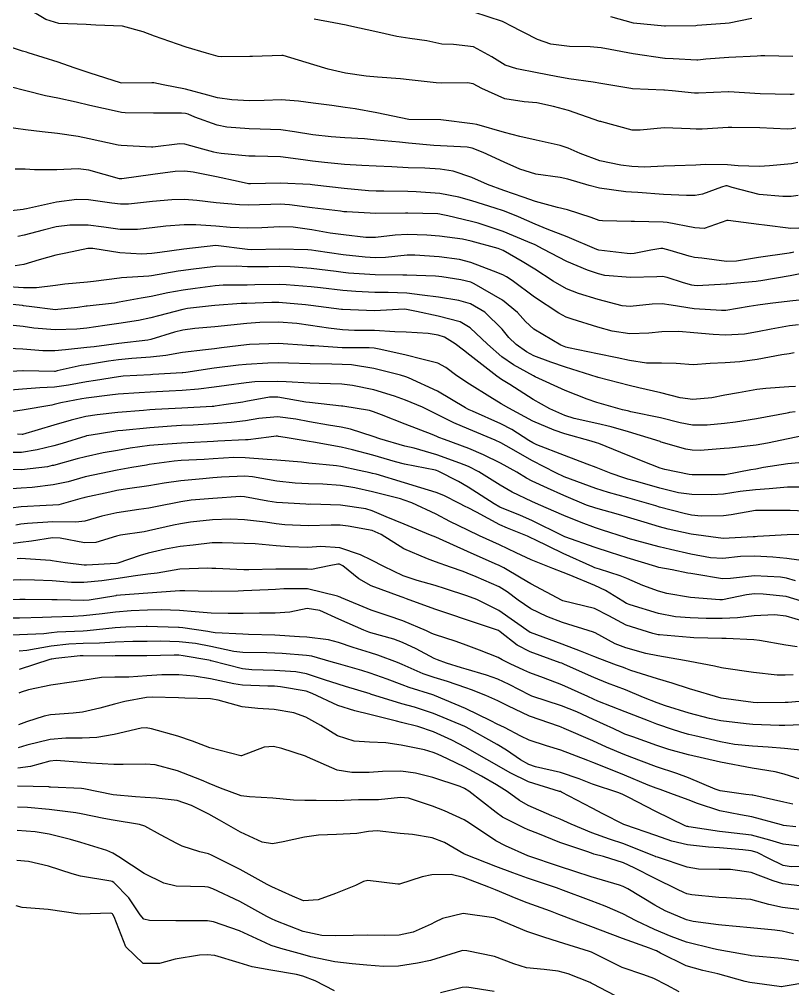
# Model space of a CAD drawing. Header units: metres. Extents: x 307586 to 320046, y 7427249 to 7434250.
# Drawn here: x 318194.5 to 318243, y 7430821.1 to 7430881.8 of the extents above; entities that cross this region are included whole.
import ezdxf

# ---------------------------------------------------------------- set-up
doc = ezdxf.new("R2010")
doc.units = ezdxf.units.M
doc.header["$MEASUREMENT"] = 0
doc.layers.add('Curvas de Nivel 1m', color=11, linetype='Continuous')
doc.layers.add('Curvas de Nivel 5m', color=15, linetype='Continuous')

msp = doc.modelspace()

# ---------------------------------------------------------------- linework, layer by layer
at = {"layer": 'Curvas de Nivel 1m', "flags": 128}
for points, elevation in [([(318243.06, 7430877.12), (318242.942, 7430877.115), (318242.814, 7430877.115), (318240.942, 7430877.152), (318238.964, 7430877.268), (318238.943, 7430877.269), (318237.065, 7430877.185), (318236.942, 7430877.184), (318236.821, 7430877.191), (318235.425, 7430877.333), (318234.944, 7430877.383), (318234.901, 7430877.383), (318232.944, 7430877.461), (318232.831, 7430877.476), (318230.949, 7430877.802), (318230.476, 7430877.869), (318228.953, 7430878.096), (318228.15, 7430878.227), (318226.958, 7430878.458), (318225.697, 7430878.714), (318224.965, 7430878.934), (318224.127, 7430879.468), (318222.979, 7430880.085), (318221.712, 7430880.231), (318220.981, 7430880.268), (318220.045, 7430880.457), (318218.984, 7430880.621), (318218.177, 7430880.734), (318216.987, 7430881.014), (318215.162, 7430881.408), (318214.992, 7430881.44), (318214.218, 7430881.588), (318212.995, 7430881.827)], 791), ([(318242.975, 7430879.484), (318241.23, 7430879.52), (318240.975, 7430879.52), (318240.742, 7430879.505), (318238.974, 7430879.422), (318237.537, 7430879.312), (318237.029, 7430879.263), (318236.972, 7430879.26), (318235.473, 7430879.335), (318234.973, 7430879.36), (318234.952, 7430879.362), (318232.976, 7430879.644), (318231.527, 7430879.93), (318230.979, 7430880.038), (318230.279, 7430880.098), (318228.98, 7430880.115), (318227.812, 7430880.258), (318226.984, 7430880.553), (318225.235, 7430881.458), (318224.994, 7430881.577), (318224.788, 7430881.669), (318223.001, 7430882.271)], 792), ([(318240.419, 7430881.859), (318238.997, 7430881.581), (318238.744, 7430881.547), (318236.994, 7430881.42), (318236.9, 7430881.416), (318234.994, 7430881.389), (318234.944, 7430881.39), (318232.995, 7430881.563), (318231.586, 7430881.968)], 793), ([(318243.293, 7430872.84), (318242.896, 7430872.761), (318241.51, 7430872.645), (318240.893, 7430872.605), (318239.548, 7430872.628), (318238.894, 7430872.693), (318237.477, 7430872.721), (318236.893, 7430872.675), (318235.585, 7430872.637), (318234.892, 7430872.614), (318233.682, 7430872.555), (318232.885, 7430872.594), (318232.194, 7430872.679), (318230.889, 7430872.955), (318229.659, 7430873.402), (318228.898, 7430873.742), (318228.4, 7430873.915), (318226.905, 7430874.252), (318225.878, 7430874.475), (318224.912, 7430874.732), (318223.172, 7430875.225), (318222.92, 7430875.274), (318220.923, 7430875.51), (318218.923, 7430875.53), (318216.927, 7430875.957), (318215.565, 7430876.206), (318214.93, 7430876.3), (318214.104, 7430876.416), (318212.933, 7430876.563), (318212.007, 7430876.687), (318210.934, 7430876.769), (318209.851, 7430876.724), (318208.933, 7430876.707), (318207.833, 7430876.762), (318206.935, 7430876.896), (318206.325, 7430877.067), (318204.94, 7430877.443), (318203.533, 7430877.714), (318202.945, 7430877.829), (318202.823, 7430877.844), (318200.944, 7430877.821), (318200.861, 7430877.834), (318198.953, 7430878.439), (318197.963, 7430878.78), (318196.963, 7430879.122), (318195.068, 7430879.722), (318194.972, 7430879.748), (318194.73, 7430879.822), (318192.978, 7430880.393)], 789), ([(318243.318, 7430870.786), (318242.868, 7430870.719), (318242.345, 7430870.726), (318240.869, 7430870.851), (318239.176, 7430871.287), (318238.874, 7430871.377), (318238.787, 7430871.379), (318238.507, 7430871.294), (318237.316, 7430870.858), (318236.868, 7430870.777), (318236.326, 7430870.777), (318234.868, 7430870.839), (318233.259, 7430870.967), (318232.869, 7430870.994), (318232.516, 7430871.012), (318230.871, 7430871.229), (318230.211, 7430871.397), (318228.877, 7430871.81), (318228.393, 7430871.9), (318226.88, 7430872.106), (318225.873, 7430872.435), (318224.887, 7430872.875), (318223.587, 7430873.473), (318222.897, 7430873.738), (318222.585, 7430873.797), (318220.899, 7430873.889), (318220.498, 7430873.915), (318218.901, 7430874.053), (318218.327, 7430874.11), (318216.903, 7430874.255), (318216.143, 7430874.323), (318214.905, 7430874.391), (318214.046, 7430874.448), (318212.908, 7430874.587), (318211.758, 7430874.77), (318210.912, 7430874.883), (318209.614, 7430874.942), (318208.913, 7430874.957), (318207.521, 7430875.057), (318206.916, 7430875.181), (318205.52, 7430875.691), (318205.091, 7430875.864), (318204.925, 7430875.913), (318204.689, 7430875.939), (318202.925, 7430875.945), (318201.146, 7430875.967), (318200.925, 7430875.984), (318200.646, 7430876.033), (318198.929, 7430876.42), (318198.076, 7430876.634), (318196.934, 7430876.878), (318196.159, 7430877.026), (318194.938, 7430877.327), (318192.943, 7430877.84)], 788), ([(318243.35, 7430868.73), (318242.845, 7430868.709), (318241.201, 7430868.912), (318240.848, 7430868.959), (318238.922, 7430869.219), (318238.852, 7430869.211), (318237.425, 7430868.723), (318236.844, 7430868.748), (318235.106, 7430869.079), (318234.849, 7430869.107), (318233.056, 7430869.152), (318232.85, 7430869.151), (318231.052, 7430869.185), (318230.85, 7430869.224), (318230.341, 7430869.395), (318228.858, 7430869.886), (318228.241, 7430870.034), (318226.863, 7430870.41), (318226.094, 7430870.671), (318224.869, 7430871.084), (318223.852, 7430871.47), (318222.877, 7430871.911), (318221.695, 7430872.312), (318220.882, 7430872.431), (318219.919, 7430872.483), (318218.883, 7430872.523), (318217.852, 7430872.571), (318216.884, 7430872.62), (318215.983, 7430872.662), (318214.884, 7430872.725), (318213.635, 7430872.843), (318212.886, 7430872.933), (318212.295, 7430873.017), (318210.889, 7430873.208), (318209.286, 7430873.249), (318208.889, 7430873.25), (318207.157, 7430873.401), (318206.891, 7430873.445), (318206.706, 7430873.487), (318206.02, 7430873.683), (318204.897, 7430874.001), (318204.575, 7430874.026), (318202.894, 7430873.814), (318202.804, 7430873.811), (318200.895, 7430873.913), (318200.708, 7430873.94), (318198.901, 7430874.334), (318198.215, 7430874.465), (318196.906, 7430874.656), (318195.945, 7430874.767), (318194.909, 7430874.89), (318193.691, 7430875.052)], 787), ([(318243.048, 7430867.238), (318242.87, 7430867.192), (318242.822, 7430867.182), (318242.752, 7430867.171), (318240.819, 7430866.906), (318239.44, 7430866.661), (318238.816, 7430866.642), (318237.279, 7430866.845), (318236.819, 7430866.904), (318236.48, 7430866.976), (318235.297, 7430867.333), (318234.825, 7430867.46), (318234.702, 7430867.464), (318234.089, 7430867.347), (318233.031, 7430867.148), (318232.821, 7430867.134), (318232.607, 7430867.15), (318230.823, 7430867.36), (318230.708, 7430867.391), (318228.835, 7430868.184), (318227.589, 7430868.675), (318226.846, 7430868.986), (318225.785, 7430869.446), (318225.12, 7430869.72), (318224.856, 7430869.817), (318224.328, 7430869.996), (318222.863, 7430870.456), (318222.055, 7430870.683), (318220.867, 7430870.915), (318219.373, 7430871.02), (318218.868, 7430871.028), (318217.361, 7430871.052), (318216.868, 7430871.057), (318216.391, 7430871.08), (318214.869, 7430871.219), (318213.038, 7430871.432), (318212.871, 7430871.455), (318212.737, 7430871.468), (318210.872, 7430871.547), (318209.012, 7430871.508), (318208.872, 7430871.517), (318208.22, 7430871.657), (318206.876, 7430871.955), (318205.419, 7430872.232), (318204.879, 7430872.302), (318204.294, 7430872.291), (318202.877, 7430872.097), (318200.94, 7430871.815), (318200.874, 7430871.815), (318200.792, 7430871.832), (318198.879, 7430872.358), (318198.214, 7430872.442), (318196.879, 7430872.396), (318195.462, 7430872.395), (318194.879, 7430872.424), (318194.268, 7430872.437)], 786), ([(318243.763, 7430864.26), (318242.792, 7430864.158), (318241.551, 7430864.019), (318240.789, 7430863.914), (318240.233, 7430863.831), (318238.786, 7430863.588), (318238.51, 7430863.568), (318236.787, 7430863.686), (318235.36, 7430863.903), (318234.789, 7430863.988), (318234.161, 7430863.974), (318232.78, 7430863.818), (318232.284, 7430863.864), (318230.786, 7430864.268), (318229.561, 7430864.632), (318228.796, 7430864.937), (318227.972, 7430865.418), (318226.81, 7430866.174), (318226.028, 7430866.654), (318224.822, 7430867.337), (318224.514, 7430867.463), (318222.829, 7430867.916), (318222.283, 7430868.036), (318220.834, 7430868.237), (318220.053, 7430868.3), (318218.835, 7430868.34), (318218.072, 7430868.3), (318216.832, 7430868.157), (318216.231, 7430868.16), (318214.834, 7430868.311), (318213.997, 7430868.427), (318212.838, 7430868.622), (318211.667, 7430868.791), (318210.841, 7430868.821), (318209.717, 7430868.764), (318208.839, 7430868.724), (318207.731, 7430868.77), (318206.841, 7430868.86), (318205.581, 7430868.95), (318204.841, 7430868.936), (318203.699, 7430868.852), (318202.838, 7430868.746), (318201.923, 7430868.647), (318200.837, 7430868.657), (318199.807, 7430868.792), (318198.84, 7430868.922), (318197.69, 7430868.931), (318196.838, 7430868.813), (318196.022, 7430868.615), (318194.83, 7430868.295), (318194.434, 7430868.218)], 784), ([(318243.334, 7430862.675), (318242.774, 7430862.613), (318241.617, 7430862.41), (318240.767, 7430862.233), (318239.947, 7430862.096), (318238.764, 7430862.041), (318237.997, 7430862.065), (318236.766, 7430862.179), (318235.829, 7430862.262), (318234.767, 7430862.248), (318233.95, 7430862.159), (318232.76, 7430862.118), (318231.664, 7430862.279), (318230.764, 7430862.527), (318229.147, 7430863.028), (318228.771, 7430863.17), (318228.312, 7430863.415), (318226.788, 7430864.422), (318225.395, 7430865.451), (318225.039, 7430865.69), (318224.806, 7430865.808), (318224.226, 7430866.048), (318222.814, 7430866.594), (318222.101, 7430866.776), (318220.817, 7430866.934), (318219.294, 7430867.049), (318218.818, 7430867.037), (318217.463, 7430866.897), (318216.816, 7430866.878), (318216.179, 7430866.922), (318214.818, 7430867.068), (318213.097, 7430867.321), (318212.821, 7430867.36), (318212.591, 7430867.373), (318210.821, 7430867.416), (318209.082, 7430867.386), (318208.82, 7430867.394), (318206.835, 7430867.658), (318204.82, 7430867.419), (318203.318, 7430867.215), (318202.817, 7430867.148), (318202.194, 7430867.107), (318200.817, 7430867.191), (318199.128, 7430867.459), (318198.82, 7430867.466), (318197.426, 7430867.175), (318196.815, 7430867.046), (318195.763, 7430866.756), (318194.809, 7430866.467), (318194.255, 7430866.379)], 783), ([(318243.071, 7430860.916), (318242.749, 7430860.86), (318242.293, 7430860.792), (318240.745, 7430860.51), (318239.657, 7430860.367), (318238.743, 7430860.306), (318237.794, 7430860.248), (318236.742, 7430860.183), (318235.674, 7430860.258), (318234.742, 7430860.272), (318233.814, 7430860.278), (318232.744, 7430860.444), (318231.98, 7430860.606), (318230.748, 7430860.854), (318228.924, 7430861.235), (318228.752, 7430861.286), (318228.436, 7430861.413), (318226.763, 7430862.404), (318226.228, 7430862.899), (318225.728, 7430863.446), (318224.784, 7430864.222), (318223.022, 7430865.256), (318222.801, 7430865.343), (318222.174, 7430865.489), (318220.99, 7430865.692), (318220.805, 7430865.717), (318220.585, 7430865.732), (318218.805, 7430865.787), (318218.55, 7430865.788), (318216.806, 7430865.813), (318215.152, 7430865.92), (318214.807, 7430865.957), (318214.375, 7430866.016), (318212.809, 7430866.205), (318211.497, 7430866.307), (318210.81, 7430866.326), (318210.13, 7430866.317), (318208.81, 7430866.316), (318208.117, 7430866.349), (318206.81, 7430866.336), (318205.266, 7430866.151), (318204.807, 7430866.086), (318204.473, 7430866.037), (318202.803, 7430865.743), (318202.639, 7430865.722), (318200.932, 7430865.617), (318200.801, 7430865.606), (318199.16, 7430865.404), (318198.797, 7430865.362), (318197.362, 7430865.217), (318196.793, 7430865.137), (318195.597, 7430865.002), (318194.791, 7430865.007), (318193.548, 7430865.076)], 782), ([(318243.141, 7430858.821), (318242.726, 7430858.793), (318241.283, 7430858.703), (318240.723, 7430858.632), (318239.578, 7430858.424), (318238.718, 7430858.265), (318237.898, 7430858.115), (318236.713, 7430858.008), (318235.923, 7430858.113), (318234.719, 7430858.428), (318233.336, 7430858.741), (318232.726, 7430858.881), (318230.789, 7430859.389), (318230.744, 7430859.4), (318230.717, 7430859.406), (318228.739, 7430860.028), (318227.823, 7430860.339), (318226.746, 7430860.747), (318226.295, 7430860.983), (318225.643, 7430861.447), (318225.195, 7430861.891), (318224.762, 7430862.41), (318223.678, 7430863.471), (318222.781, 7430863.992), (318222.064, 7430864.211), (318220.786, 7430864.415), (318219.761, 7430864.547), (318218.79, 7430864.653), (318217.631, 7430864.701), (318216.79, 7430864.701), (318215.596, 7430864.763), (318214.792, 7430864.83), (318213.387, 7430865.002), (318212.795, 7430865.066), (318211.236, 7430865.184), (318210.796, 7430865.202), (318209.265, 7430865.176), (318208.796, 7430865.169), (318207.293, 7430865.167), (318206.795, 7430865.13), (318205.53, 7430864.95), (318204.79, 7430864.845), (318203.823, 7430864.674), (318202.784, 7430864.461), (318202.162, 7430864.35), (318200.778, 7430864.096), (318200.483, 7430864.047), (318198.774, 7430863.847), (318198.704, 7430863.84), (318198.191, 7430863.776), (318196.927, 7430863.633), (318196.771, 7430863.626), (318196.619, 7430863.64), (318195.312, 7430863.812), (318194.774, 7430863.875), (318194.712, 7430863.883), (318192.777, 7430864.083)], 781), ([(318244.089, 7430855.825), (318242.686, 7430855.543), (318241.39, 7430855.259), (318240.682, 7430855.142), (318239.006, 7430854.96), (318238.679, 7430854.932), (318237.164, 7430854.819), (318236.678, 7430854.83), (318236.265, 7430854.903), (318234.735, 7430855.339), (318234.697, 7430855.353), (318234.66, 7430855.364), (318232.689, 7430855.978), (318231.606, 7430856.29), (318230.694, 7430856.507), (318229.278, 7430856.823), (318228.699, 7430857), (318227.753, 7430857.419), (318226.712, 7430858.01), (318225.241, 7430858.936), (318224.73, 7430859.26), (318224.443, 7430859.463), (318222.746, 7430860.787), (318222.353, 7430861.09), (318221.833, 7430861.494), (318221.156, 7430861.903), (318220.758, 7430862.036), (318220.137, 7430862.139), (318218.76, 7430862.216), (318218.046, 7430862.251), (318216.761, 7430862.324), (318215.526, 7430862.333), (318214.761, 7430862.358), (318213.88, 7430862.47), (318212.763, 7430862.637), (318211.907, 7430862.755), (318210.765, 7430862.841), (318209.586, 7430862.82), (318208.764, 7430862.754), (318207.768, 7430862.655), (318206.762, 7430862.549), (318205.511, 7430862.44), (318204.759, 7430862.339), (318204.25, 7430862.213), (318202.753, 7430861.756), (318202.565, 7430861.723), (318200.75, 7430861.504), (318199.201, 7430861.312), (318198.748, 7430861.261), (318197.411, 7430861.119), (318196.745, 7430861.047), (318195.992, 7430861.047), (318194.746, 7430861.166), (318193.357, 7430861.224)], 779), ([(318243.811, 7430854.089), (318242.67, 7430853.982), (318241.144, 7430853.739), (318240.667, 7430853.649), (318240.342, 7430853.598), (318238.73, 7430853.289), (318238.672, 7430853.28), (318236.69, 7430853.283), (318236.663, 7430853.288), (318236.491, 7430853.313), (318234.949, 7430853.619), (318234.667, 7430853.7), (318234.09, 7430853.924), (318232.67, 7430854.503), (318230.831, 7430855.238), (318230.681, 7430855.291), (318230.345, 7430855.393), (318228.687, 7430855.858), (318228.017, 7430856.09), (318226.695, 7430856.657), (318226.179, 7430856.919), (318225.192, 7430857.453), (318224.707, 7430857.735), (318224.003, 7430858.178), (318222.725, 7430858.974), (318221.931, 7430859.492), (318221.233, 7430859.998), (318220.741, 7430860.269), (318219.727, 7430860.537), (318218.745, 7430860.77), (318217.166, 7430861.129), (318216.75, 7430861.219), (318216.441, 7430861.246), (318214.75, 7430861.241), (318212.989, 7430861.359), (318212.751, 7430861.371), (318212.533, 7430861.385), (318210.752, 7430861.52), (318208.945, 7430861.454), (318208.751, 7430861.432), (318207.177, 7430861.238), (318206.748, 7430861.178), (318206.19, 7430861.121), (318204.745, 7430860.945), (318203.692, 7430860.762), (318202.742, 7430860.646), (318201.57, 7430860.567), (318200.74, 7430860.484), (318200.1, 7430860.395), (318198.737, 7430860.183), (318198.387, 7430860.123), (318196.883, 7430859.789), (318196.758, 7430859.765), (318196.732, 7430859.76), (318194.753, 7430859.799), (318194.733, 7430859.798), (318192.88, 7430859.689)], 778), ([(318243.364, 7430852.521), (318242.652, 7430852.509), (318241.504, 7430852.403), (318240.649, 7430852.352), (318239.68, 7430852.247), (318238.645, 7430852.084), (318237.909, 7430852.032), (318236.644, 7430852.049), (318235.808, 7430852.16), (318234.649, 7430852.442), (318233.121, 7430852.883), (318232.649, 7430853.018), (318232.383, 7430853.097), (318231.602, 7430853.376), (318230.658, 7430853.742), (318230.104, 7430853.953), (318228.669, 7430854.493), (318226.941, 7430855.166), (318226.681, 7430855.285), (318226.44, 7430855.434), (318225.367, 7430856.127), (318224.693, 7430856.48), (318222.906, 7430857.273), (318222.702, 7430857.357), (318222.617, 7430857.396), (318222.465, 7430857.484), (318220.718, 7430858.516), (318218.9, 7430859.359), (318218.731, 7430859.421), (318218.392, 7430859.533), (318216.737, 7430859.954), (318215.334, 7430860.166), (318214.739, 7430860.198), (318214.107, 7430860.219), (318212.739, 7430860.241), (318211.39, 7430860.27), (318210.74, 7430860.293), (318210.097, 7430860.279), (318208.738, 7430860.19), (318208.247, 7430860.146), (318206.736, 7430859.956), (318204.943, 7430859.697), (318204.761, 7430859.671), (318204.732, 7430859.668), (318202.883, 7430859.566), (318202.73, 7430859.554), (318201.016, 7430859.458), (318200.728, 7430859.429), (318199.288, 7430859.201), (318198.723, 7430859.111), (318197.594, 7430858.907), (318196.718, 7430858.783), (318195.797, 7430858.724), (318194.715, 7430858.659), (318193.964, 7430858.578)], 777), ([(318244.63, 7430850.967), (318242.817, 7430851.052), (318242.631, 7430851.056), (318242.447, 7430851.059), (318240.631, 7430851.054), (318239.123, 7430850.79), (318238.627, 7430850.719), (318237.227, 7430850.704), (318236.627, 7430850.759), (318236.17, 7430850.859), (318234.632, 7430851.27), (318234.388, 7430851.342), (318232.638, 7430851.839), (318231.434, 7430852.171), (318230.643, 7430852.423), (318229.05, 7430853.005), (318228.651, 7430853.17), (318228.126, 7430853.415), (318226.664, 7430854.168), (318225.024, 7430855.108), (318224.68, 7430855.298), (318224.334, 7430855.463), (318222.69, 7430856.144), (318221.751, 7430856.551), (318220.699, 7430857.074), (318219.774, 7430857.519), (318218.709, 7430857.967), (318218.032, 7430858.218), (318216.719, 7430858.61), (318215.403, 7430858.89), (318214.724, 7430858.963), (318213.303, 7430859.015), (318212.724, 7430859.034), (318211.241, 7430859.106), (318210.725, 7430859.131), (318209.27, 7430859.1), (318208.724, 7430859.039), (318207.504, 7430858.879), (318206.719, 7430858.767), (318205.755, 7430858.647), (318204.716, 7430858.566), (318203.899, 7430858.524), (318202.714, 7430858.457), (318202.024, 7430858.42), (318200.712, 7430858.328), (318200.193, 7430858.273), (318198.708, 7430858.095), (318198.427, 7430858.053), (318197.12, 7430857.786), (318196.784, 7430857.707), (318196.702, 7430857.685), (318196.561, 7430857.651), (318194.698, 7430857.345), (318193.385, 7430857.144)], 776), ([(318243.965, 7430847.854), (318242.595, 7430848.051), (318241.726, 7430848.123), (318240.597, 7430848.19), (318239.71, 7430848.165), (318238.594, 7430848.039), (318237.812, 7430848.08), (318236.598, 7430848.325), (318235.319, 7430848.612), (318234.605, 7430848.782), (318232.666, 7430849.306), (318232.612, 7430849.324), (318232.49, 7430849.362), (318231.06, 7430849.826), (318230.619, 7430849.973), (318229.714, 7430850.307), (318228.626, 7430850.743), (318227.045, 7430851.426), (318226.635, 7430851.61), (318225.398, 7430852.206), (318224.645, 7430852.645), (318223.314, 7430853.473), (318222.658, 7430853.803), (318222.125, 7430854.024), (318220.668, 7430854.545), (318219.252, 7430854.946), (318218.676, 7430855.088), (318217.095, 7430855.546), (318216.684, 7430855.685), (318215.269, 7430856.151), (318214.69, 7430856.27), (318213.884, 7430856.395), (318212.693, 7430856.596), (318211.852, 7430856.771), (318210.696, 7430856.921), (318209.531, 7430856.805), (318208.693, 7430856.667), (318207.794, 7430856.557), (318206.691, 7430856.476), (318205.407, 7430856.406), (318204.69, 7430856.372), (318204.06, 7430856.335), (318202.688, 7430856.236), (318201.01, 7430856.069), (318200.686, 7430856.038), (318200.431, 7430856.007), (318199.011, 7430855.767), (318198.734, 7430855.718), (318198.682, 7430855.705), (318197.205, 7430855.254), (318196.673, 7430855.104), (318195.632, 7430854.842), (318194.666, 7430854.684), (318193.811, 7430854.683)], 774), ([(318243.155, 7430846.656), (318242.579, 7430846.805), (318242.209, 7430846.875), (318240.58, 7430846.959), (318239.075, 7430846.788), (318238.578, 7430846.765), (318236.829, 7430847.059), (318236.581, 7430847.099), (318236.399, 7430847.13), (318235.418, 7430847.327), (318234.585, 7430847.487), (318234.39, 7430847.538), (318232.594, 7430848.097), (318231.548, 7430848.427), (318230.603, 7430848.733), (318228.691, 7430849.409), (318228.613, 7430849.439), (318228.561, 7430849.463), (318226.623, 7430850.433), (318225.924, 7430850.738), (318224.631, 7430851.264), (318224.265, 7430851.464), (318222.643, 7430852.51), (318222.024, 7430852.866), (318220.77, 7430853.508), (318220.654, 7430853.559), (318220.589, 7430853.575), (318218.659, 7430853.959), (318218.093, 7430854.104), (318216.667, 7430854.508), (318215.395, 7430854.847), (318214.674, 7430855.009), (318212.941, 7430855.336), (318212.68, 7430855.378), (318211.177, 7430855.623), (318210.75, 7430855.695), (318210.684, 7430855.701), (318210.616, 7430855.698), (318210.157, 7430855.635), (318208.847, 7430855.482), (318208.68, 7430855.47), (318206.956, 7430855.39), (318206.678, 7430855.374), (318205.08, 7430855.291), (318204.676, 7430855.27), (318203.217, 7430855.172), (318202.674, 7430855.117), (318201.463, 7430854.947), (318200.669, 7430854.82), (318199.77, 7430854.655), (318198.663, 7430854.421), (318198.147, 7430854.288), (318196.654, 7430853.877), (318196.584, 7430853.861), (318196.28, 7430853.796), (318194.651, 7430853.609), (318192.828, 7430853.662)], 773), ([(318244, 7430845.226), (318242.567, 7430845.665), (318241.129, 7430845.822), (318240.568, 7430845.825), (318240.077, 7430845.766), (318238.565, 7430845.464), (318238.404, 7430845.452), (318236.566, 7430845.597), (318235.084, 7430845.848), (318234.569, 7430845.99), (318233.573, 7430846.35), (318232.577, 7430846.783), (318232.168, 7430846.956), (318230.86, 7430847.386), (318230.584, 7430847.469), (318230.458, 7430847.518), (318228.597, 7430848.369), (318226.801, 7430849.237), (318226.611, 7430849.325), (318226.356, 7430849.434), (318225.104, 7430849.939), (318224.62, 7430850.161), (318223.154, 7430850.949), (318222.63, 7430851.215), (318222.452, 7430851.304), (318222.099, 7430851.488), (318221.122, 7430851.987), (318220.64, 7430852.185), (318219.681, 7430852.481), (318218.646, 7430852.793), (318216.881, 7430853.317), (318216.651, 7430853.378), (318216.509, 7430853.409), (318215.808, 7430853.563), (318214.656, 7430853.813), (318214.381, 7430853.859), (318212.659, 7430854.016), (318212.197, 7430854.07), (318210.662, 7430854.214), (318210.045, 7430854.253), (318208.664, 7430854.359), (318207.956, 7430854.364), (318206.662, 7430854.281), (318206.096, 7430854.244), (318204.66, 7430854.173), (318204.231, 7430854.133), (318202.656, 7430853.924), (318202.482, 7430853.896), (318201.565, 7430853.736), (318200.651, 7430853.568), (318199.146, 7430853.267), (318198.647, 7430853.152), (318197.574, 7430852.851), (318196.642, 7430852.65), (318195.321, 7430852.491), (318194.639, 7430852.445), (318194.052, 7430852.413)], 772), ([(318243.69, 7430844.09), (318242.555, 7430844.428), (318241.824, 7430844.52), (318240.555, 7430844.456), (318239.512, 7430844.322), (318238.553, 7430844.279), (318237.558, 7430844.295), (318236.553, 7430844.32), (318235.625, 7430844.395), (318234.556, 7430844.611), (318232.779, 7430845.139), (318232.561, 7430845.224), (318232.328, 7430845.364), (318231.235, 7430846.045), (318230.573, 7430846.357), (318228.957, 7430847.029), (318228.581, 7430847.175), (318227.938, 7430847.416), (318226.591, 7430847.958), (318225.65, 7430848.391), (318224.605, 7430848.904), (318223.353, 7430849.473), (318222.616, 7430849.812), (318221.496, 7430850.372), (318220.626, 7430850.814), (318219.102, 7430851.525), (318218.635, 7430851.703), (318218.393, 7430851.775), (318216.64, 7430852.224), (318215.544, 7430852.468), (318214.643, 7430852.623), (318213.526, 7430852.709), (318212.644, 7430852.721), (318211.791, 7430852.759), (318210.646, 7430852.894), (318209.133, 7430853.16), (318208.648, 7430853.2), (318207.178, 7430853.134), (318206.647, 7430853.092), (318206.01, 7430853.043), (318204.645, 7430852.915), (318203.589, 7430852.765), (318202.642, 7430852.604), (318201.306, 7430852.406), (318200.638, 7430852.296), (318200.187, 7430852.205), (318198.634, 7430851.871), (318198.556, 7430851.849), (318198.315, 7430851.773), (318197.002, 7430851.413), (318196.629, 7430851.379), (318196.199, 7430851.366), (318194.627, 7430851.272), (318193.335, 7430851.124)], 771), ([(318242.991, 7430840.752), (318242.508, 7430840.742), (318242.007, 7430840.747), (318240.509, 7430840.912), (318238.627, 7430841.173), (318238.512, 7430841.196), (318238.063, 7430841.295), (318236.517, 7430841.591), (318236.183, 7430841.65), (318234.522, 7430841.94), (318233.765, 7430842.103), (318232.524, 7430842.443), (318231.857, 7430842.701), (318230.585, 7430843.389), (318230.533, 7430843.417), (318230.493, 7430843.431), (318228.542, 7430844.04), (318227.562, 7430844.406), (318226.555, 7430844.902), (318225.769, 7430845.442), (318225.083, 7430845.967), (318224.571, 7430846.267), (318223.148, 7430846.903), (318222.579, 7430847.132), (318222.321, 7430847.224), (318221.526, 7430847.496), (318220.588, 7430847.841), (318220.087, 7430848.018), (318218.6, 7430848.661), (318217.186, 7430849.544), (318216.615, 7430849.79), (318215.121, 7430850.075), (318214.618, 7430850.131), (318214.066, 7430850.138), (318212.618, 7430850.086), (318211.152, 7430850.155), (318210.619, 7430850.217), (318209.936, 7430850.321), (318208.621, 7430850.477), (318207.774, 7430850.506), (318206.621, 7430850.462), (318205.24, 7430850.312), (318204.618, 7430850.217), (318204.188, 7430850.134), (318202.613, 7430849.774), (318202.337, 7430849.724), (318200.852, 7430849.503), (318200.608, 7430849.44), (318199.308, 7430849.058), (318198.602, 7430849.033), (318197.072, 7430849.319), (318196.606, 7430849.336), (318195.28, 7430849.132), (318194.601, 7430849.048), (318193.536, 7430848.894)], 769), ([(318244.493, 7430839.201), (318242.693, 7430839.034), (318242.49, 7430839.026), (318240.749, 7430839.006), (318240.489, 7430839.021), (318238.493, 7430839.29), (318236.499, 7430839.884), (318235.412, 7430840.237), (318234.505, 7430840.511), (318232.83, 7430841.036), (318232.511, 7430841.157), (318232.363, 7430841.214), (318231.931, 7430841.369), (318230.897, 7430841.765), (318230.518, 7430841.914), (318229.684, 7430842.235), (318228.526, 7430842.678), (318226.55, 7430843.413), (318226.533, 7430843.417), (318224.553, 7430844.782), (318223.182, 7430845.474), (318222.565, 7430845.702), (318221.22, 7430846.151), (318220.571, 7430846.346), (318219.437, 7430846.659), (318218.577, 7430846.952), (318217.349, 7430847.542), (318216.589, 7430847.947), (318215.884, 7430848.27), (318214.6, 7430848.705), (318213.403, 7430848.79), (318212.6, 7430848.732), (318211.451, 7430848.766), (318210.601, 7430848.835), (318209.288, 7430848.958), (318208.603, 7430848.988), (318207.231, 7430849.037), (318206.603, 7430849.018), (318205.402, 7430848.887), (318204.599, 7430848.803), (318203.67, 7430848.636), (318202.593, 7430848.372), (318202.086, 7430848.232), (318200.685, 7430847.748), (318200.583, 7430847.731), (318198.732, 7430847.618), (318198.581, 7430847.622), (318197.391, 7430847.782), (318196.585, 7430847.901), (318196.465, 7430847.912), (318194.586, 7430848.036), (318194.384, 7430848.024)], 768), ([(318244.044, 7430837.649), (318242.468, 7430837.588), (318242.124, 7430837.589), (318240.469, 7430837.648), (318240.062, 7430837.681), (318238.472, 7430837.878), (318237.754, 7430838.017), (318236.479, 7430838.367), (318235, 7430838.817), (318234.488, 7430839.001), (318233.633, 7430839.349), (318232.497, 7430839.816), (318231.367, 7430840.242), (318230.505, 7430840.587), (318228.679, 7430841.408), (318228.514, 7430841.481), (318228.406, 7430841.519), (318226.521, 7430842.19), (318225.7, 7430842.618), (318224.634, 7430843.458), (318224.534, 7430843.533), (318224.409, 7430843.587), (318222.544, 7430844.207), (318221.493, 7430844.552), (318220.553, 7430844.874), (318218.767, 7430845.528), (318218.564, 7430845.602), (318218.451, 7430845.644), (318216.571, 7430846.328), (318215.782, 7430846.769), (318214.783, 7430847.577), (318214.585, 7430847.686), (318214.469, 7430847.697), (318213.937, 7430847.586), (318212.818, 7430847.361), (318212.581, 7430847.369), (318212.362, 7430847.385), (318210.58, 7430847.38), (318208.891, 7430847.336), (318208.58, 7430847.336), (318206.829, 7430847.418), (318206.58, 7430847.423), (318206.337, 7430847.43), (318204.58, 7430847.368), (318203.155, 7430847.136), (318202.576, 7430847.059), (318201.808, 7430846.964), (318200.573, 7430846.764), (318199.689, 7430846.642), (318198.571, 7430846.534), (318197.796, 7430846.552), (318196.571, 7430846.64), (318195.461, 7430846.696), (318194.572, 7430846.71), (318193.74, 7430846.66)], 767), ([(318243.66, 7430836.019), (318242.452, 7430836.143), (318241.433, 7430836.235), (318240.453, 7430836.294), (318239.332, 7430836.403), (318238.456, 7430836.557), (318236.829, 7430836.937), (318236.46, 7430837.028), (318236.236, 7430837.089), (318235.506, 7430837.324), (318234.468, 7430837.676), (318233.939, 7430837.877), (318232.479, 7430838.444), (318230.762, 7430839.113), (318230.49, 7430839.226), (318230.141, 7430839.394), (318228.5, 7430840.136), (318227.35, 7430840.576), (318226.507, 7430840.882), (318226.121, 7430841.048), (318225.277, 7430841.449), (318224.767, 7430841.708), (318224.517, 7430841.843), (318223.357, 7430842.307), (318222.524, 7430842.618), (318221.881, 7430842.845), (318220.531, 7430843.289), (318220.373, 7430843.353), (318220.028, 7430843.515), (318218.542, 7430844.144), (318217.632, 7430844.454), (318216.552, 7430844.819), (318214.698, 7430845.578), (318214.612, 7430845.628), (318214.564, 7430845.649), (318214.462, 7430845.683), (318212.568, 7430846.15), (318211.091, 7430846.145), (318210.568, 7430846.103), (318210.115, 7430846.087), (318208.567, 7430846.014), (318208.222, 7430845.998), (318206.566, 7430845.972), (318204.893, 7430846.022), (318204.566, 7430846.011), (318204.279, 7430845.99), (318202.565, 7430845.879), (318200.868, 7430845.745), (318200.59, 7430845.722), (318200.562, 7430845.717), (318198.892, 7430845.433), (318198.558, 7430845.409), (318196.89, 7430845.455), (318196.558, 7430845.462), (318194.897, 7430845.476), (318194.558, 7430845.478), (318192.929, 7430845.465)], 766), ([(318242.979, 7430832.67), (318242.416, 7430832.784), (318240.475, 7430833.216), (318240.422, 7430833.223), (318240.042, 7430833.274), (318238.425, 7430833.503), (318238.12, 7430833.599), (318236.433, 7430834.319), (318235.701, 7430834.587), (318234.44, 7430835.005), (318233.489, 7430835.35), (318232.447, 7430835.757), (318231.313, 7430836.239), (318230.455, 7430836.622), (318228.66, 7430837.408), (318228.464, 7430837.489), (318228.351, 7430837.525), (318226.474, 7430838.175), (318225.121, 7430838.813), (318224.488, 7430839.138), (318223.754, 7430839.467), (318222.842, 7430839.822), (318222.498, 7430839.94), (318221.338, 7430840.334), (318220.504, 7430840.593), (318219.819, 7430840.83), (318218.512, 7430841.4), (318218.208, 7430841.533), (318216.971, 7430841.999), (318216.519, 7430842.146), (318215.432, 7430842.476), (318214.525, 7430842.783), (318213.884, 7430842.944), (318212.528, 7430843.111), (318212.067, 7430843.146), (318210.529, 7430843.237), (318208.887, 7430843.288), (318208.529, 7430843.299), (318206.797, 7430843.4), (318206.531, 7430843.441), (318206.337, 7430843.479), (318204.762, 7430843.697), (318204.533, 7430843.73), (318204.502, 7430843.732), (318202.534, 7430843.781), (318202.476, 7430843.778), (318201.193, 7430843.74), (318200.532, 7430843.698), (318198.78, 7430843.518), (318198.53, 7430843.498), (318196.889, 7430843.427), (318196.529, 7430843.385), (318196.059, 7430843.328), (318194.527, 7430843.258), (318193.128, 7430843.232)], 764), ([(318243.174, 7430831.232), (318242.394, 7430831.33), (318242.278, 7430831.359), (318240.402, 7430831.858), (318239.694, 7430831.987), (318238.407, 7430832.249), (318237.015, 7430832.703), (318236.417, 7430832.925), (318235.335, 7430833.326), (318234.662, 7430833.573), (318234.426, 7430833.652), (318233.917, 7430833.856), (318232.43, 7430834.481), (318230.623, 7430835.204), (318230.441, 7430835.27), (318230.131, 7430835.393), (318228.449, 7430836.042), (318227.548, 7430836.322), (318226.455, 7430836.669), (318225.939, 7430836.919), (318224.92, 7430837.453), (318224.466, 7430837.671), (318224.051, 7430837.882), (318222.481, 7430838.653), (318220.527, 7430839.474), (318220.493, 7430839.486), (318220.417, 7430839.511), (318218.937, 7430839.965), (318218.499, 7430840.124), (318217.558, 7430840.484), (318216.506, 7430840.855), (318215.971, 7430841.022), (318214.512, 7430841.451), (318214.065, 7430841.584), (318212.845, 7430841.926), (318212.517, 7430841.98), (318210.989, 7430842.094), (318210.518, 7430842.121), (318210.018, 7430842.135), (318208.518, 7430842.153), (318207.959, 7430842.216), (318206.521, 7430842.526), (318205.551, 7430842.713), (318204.524, 7430842.832), (318203.366, 7430842.87), (318202.524, 7430842.856), (318201.64, 7430842.849), (318200.523, 7430842.806), (318199.537, 7430842.746), (318198.522, 7430842.715), (318197.624, 7430842.677), (318196.52, 7430842.546), (318194.988, 7430842.283), (318194.517, 7430842.238)], 763), ([(318243.591, 7430830.017), (318242.382, 7430830.156), (318241.542, 7430830.41), (318240.387, 7430830.711), (318238.762, 7430830.914), (318238.39, 7430830.958), (318236.458, 7430831.244), (318236.392, 7430831.252), (318236.346, 7430831.264), (318236.225, 7430831.313), (318234.406, 7430832.192), (318232.663, 7430833.105), (318232.412, 7430833.233), (318232.323, 7430833.273), (318232.078, 7430833.365), (318230.421, 7430833.917), (318229.585, 7430834.239), (318228.431, 7430834.641), (318226.861, 7430835.001), (318226.439, 7430835.137), (318225.911, 7430835.438), (318225.042, 7430836.044), (318224.452, 7430836.397), (318222.504, 7430837.48), (318222.463, 7430837.503), (318222.427, 7430837.517), (318220.475, 7430838.339), (318219.272, 7430838.731), (318218.484, 7430838.951), (318216.528, 7430839.55), (318216.493, 7430839.563), (318214.958, 7430840.033), (318214.499, 7430840.172), (318213.644, 7430840.447), (318212.505, 7430840.823), (318211.849, 7430840.953), (318210.507, 7430841.04), (318209.084, 7430841.068), (318208.508, 7430841.134), (318206.541, 7430841.642), (318206.513, 7430841.647), (318206.494, 7430841.651), (318206.39, 7430841.672), (318204.779, 7430841.96), (318204.516, 7430841.995), (318204.221, 7430841.997), (318202.515, 7430841.94), (318200.716, 7430841.948), (318200.515, 7430841.94), (318200.329, 7430841.937), (318198.515, 7430841.952), (318198.34, 7430841.946), (318196.807, 7430841.787), (318196.554, 7430841.748), (318196.512, 7430841.743), (318196.44, 7430841.719), (318194.506, 7430841.091)], 762), ([(318244.366, 7430828.753), (318242.872, 7430828.729), (318242.367, 7430828.822), (318241.47, 7430829.254), (318240.746, 7430829.634), (318240.378, 7430829.744), (318239.848, 7430829.805), (318238.379, 7430829.921), (318237.703, 7430829.974), (318236.381, 7430830.103), (318235.393, 7430830.335), (318234.386, 7430830.691), (318232.444, 7430831.359), (318232.393, 7430831.38), (318231.084, 7430832.064), (318230.403, 7430832.403), (318228.496, 7430833.409), (318228.413, 7430833.446), (318228.365, 7430833.459), (318226.422, 7430834.055), (318225.263, 7430834.614), (318224.438, 7430835.105), (318223.816, 7430835.466), (318222.45, 7430836.232), (318221.62, 7430836.658), (318220.46, 7430837.195), (318219.479, 7430837.52), (318218.467, 7430837.774), (318218.149, 7430837.852), (318216.474, 7430838.282), (318215.533, 7430838.508), (318214.482, 7430838.83), (318212.87, 7430839.596), (318212.494, 7430839.727), (318210.881, 7430840.009), (318210.497, 7430840.04), (318210.082, 7430840.049), (318208.497, 7430840.108), (318207.95, 7430840.204), (318206.501, 7430840.518), (318205.484, 7430840.666), (318204.504, 7430840.763), (318203.445, 7430840.769), (318202.503, 7430840.703), (318201.388, 7430840.623), (318200.501, 7430840.608), (318199.675, 7430840.584), (318198.499, 7430840.415), (318197.945, 7430840.329), (318196.496, 7430840.123), (318195.092, 7430839.811), (318194.638, 7430839.67), (318194.49, 7430839.616)], 761), ([(318243.514, 7430826.045), (318242.332, 7430826.192), (318241.465, 7430826.384), (318240.337, 7430826.689), (318238.824, 7430826.8), (318238.338, 7430826.813), (318236.657, 7430826.99), (318236.34, 7430827.044), (318236.15, 7430827.122), (318235.758, 7430827.319), (318234.353, 7430828.01), (318233.045, 7430828.671), (318232.367, 7430828.976), (318231.11, 7430829.379), (318230.521, 7430829.534), (318230.375, 7430829.584), (318230.082, 7430829.687), (318228.382, 7430830.269), (318226.994, 7430830.817), (318226.389, 7430831.06), (318226.132, 7430831.175), (318225.576, 7430831.442), (318224.798, 7430831.855), (318224.4, 7430832.134), (318222.675, 7430833.477), (318222.415, 7430833.638), (318222.146, 7430833.756), (318220.425, 7430834.329), (318219.34, 7430834.61), (318218.431, 7430834.736), (318217.264, 7430834.708), (318216.429, 7430834.653), (318215.347, 7430834.649), (318214.431, 7430834.788), (318212.581, 7430835.599), (318212.444, 7430835.662), (318210.969, 7430836.143), (318210.449, 7430836.272), (318209.857, 7430836.227), (318208.443, 7430835.694), (318208.402, 7430835.691), (318206.448, 7430836.191), (318205.364, 7430836.598), (318204.455, 7430836.927), (318202.797, 7430837.379), (318202.46, 7430837.449), (318202.162, 7430837.427), (318200.456, 7430837.014), (318199.385, 7430836.83), (318198.453, 7430836.785), (318197.44, 7430836.793), (318196.452, 7430836.707), (318194.99, 7430836.354), (318194.447, 7430836.186)], 759), ([(318243.01, 7430824.539), (318242.318, 7430824.702), (318241.85, 7430824.779), (318240.319, 7430824.923), (318238.535, 7430825.074), (318238.321, 7430825.097), (318236.731, 7430825.306), (318236.324, 7430825.409), (318234.984, 7430825.985), (318234.333, 7430826.343), (318232.649, 7430827.357), (318232.345, 7430827.51), (318232.122, 7430827.588), (318230.354, 7430828.109), (318229.322, 7430828.437), (318228.363, 7430828.761), (318226.373, 7430829.43), (318224.971, 7430830.043), (318224.382, 7430830.364), (318222.723, 7430831.477), (318222.395, 7430831.677), (318221.152, 7430832.25), (318220.403, 7430832.545), (318218.892, 7430833.041), (318218.408, 7430833.087), (318217.017, 7430832.934), (318216.407, 7430832.926), (318215.77, 7430832.923), (318214.406, 7430832.861), (318213.118, 7430832.88), (318212.406, 7430832.884), (318211.703, 7430832.907), (318210.407, 7430833.046), (318208.942, 7430833.11), (318208.408, 7430833.191), (318207.133, 7430833.663), (318206.417, 7430833.956), (318205.939, 7430834.158), (318204.429, 7430834.753), (318203.03, 7430835.118), (318202.435, 7430835.164), (318201.032, 7430835.143), (318200.434, 7430835.141), (318198.981, 7430835.218), (318198.435, 7430835.274), (318196.822, 7430835.401), (318196.436, 7430835.35), (318195.212, 7430835.028), (318194.429, 7430834.914)], 758), ([(318244.295, 7430822.693), (318242.576, 7430822.96), (318242.299, 7430822.995), (318240.399, 7430823.171), (318240.302, 7430823.186), (318239.819, 7430823.275), (318238.305, 7430823.546), (318238, 7430823.599), (318236.31, 7430824.015), (318235.359, 7430824.37), (318234.318, 7430824.804), (318233.156, 7430825.352), (318232.327, 7430825.791), (318231.229, 7430826.274), (318230.335, 7430826.599), (318228.44, 7430827.311), (318228.342, 7430827.347), (318228.164, 7430827.412), (318226.352, 7430828.033), (318225.446, 7430828.354), (318224.362, 7430828.76), (318222.519, 7430829.479), (318222.374, 7430829.547), (318221.147, 7430830.265), (318220.383, 7430830.552), (318219.154, 7430830.753), (318218.386, 7430830.833), (318216.948, 7430830.984), (318216.387, 7430830.957), (318215.655, 7430830.83), (318214.385, 7430830.754), (318213.255, 7430830.721), (318212.383, 7430830.586), (318211.056, 7430830.296), (318210.378, 7430830.18), (318209.734, 7430830.282), (318208.386, 7430830.916), (318207.066, 7430831.663), (318206.397, 7430832.033), (318205.301, 7430832.586), (318204.405, 7430832.888), (318203.088, 7430833.031), (318202.407, 7430833.08), (318201.794, 7430833.117), (318200.408, 7430833.238), (318198.57, 7430833.61), (318198.412, 7430833.632), (318196.47, 7430833.731), (318196.412, 7430833.733), (318196.362, 7430833.74), (318194.413, 7430833.778)], 757), ([(318243.983, 7430821.517), (318242.367, 7430821.239), (318242.289, 7430821.224), (318242.273, 7430821.223), (318242.118, 7430821.242), (318240.276, 7430821.487), (318239.989, 7430821.553), (318238.284, 7430822.038), (318237.343, 7430822.244), (318236.291, 7430822.534), (318234.679, 7430823.334), (318234.431, 7430823.465), (318234.305, 7430823.521), (318234.006, 7430823.642), (318232.306, 7430824.249), (318230.923, 7430824.772), (318230.317, 7430825.004), (318229.259, 7430825.401), (318228.326, 7430825.748), (318227.793, 7430825.95), (318226.333, 7430826.487), (318225.642, 7430826.747), (318224.341, 7430827.295), (318223.93, 7430827.464), (318222.352, 7430828.065), (318221.583, 7430828.263), (318220.354, 7430828.23), (318219.75, 7430828.118), (318218.345, 7430827.653), (318218.233, 7430827.643), (318216.348, 7430827.873), (318216.088, 7430827.813), (318215.571, 7430827.562), (318214.338, 7430827.055), (318213.251, 7430826.673), (318212.333, 7430826.615), (318211.624, 7430826.899), (318210.342, 7430827.489), (318210.048, 7430827.633), (318208.357, 7430828.567), (318206.565, 7430829.473), (318206.371, 7430829.541), (318205.833, 7430829.678), (318204.716, 7430830.035), (318204.378, 7430830.201), (318203.356, 7430830.738), (318202.388, 7430831.272), (318202.057, 7430831.392), (318200.392, 7430831.654), (318199.823, 7430831.756), (318198.396, 7430832.061), (318198.055, 7430832.115), (318196.398, 7430832.334), (318195.035, 7430832.446), (318194.399, 7430832.464)], 756), ([(318232.264, 7430820.457), (318230.479, 7430821.378), (318230.35, 7430821.456), (318230.274, 7430821.495), (318228.913, 7430822.038), (318228.281, 7430822.208), (318227.395, 7430822.306), (318226.283, 7430822.418), (318225.506, 7430822.662), (318224.29, 7430823.128), (318222.554, 7430823.477), (318222.293, 7430823.503), (318222.275, 7430823.499), (318222.228, 7430823.481), (318220.287, 7430822.872), (318219.46, 7430822.694), (318218.283, 7430822.524), (318217.332, 7430822.49), (318216.283, 7430822.567), (318215.372, 7430822.652), (318214.285, 7430822.783), (318212.777, 7430823.106), (318212.289, 7430823.238), (318210.898, 7430823.614), (318210.296, 7430823.812), (318209.952, 7430823.971), (318208.309, 7430824.724), (318206.693, 7430825.291), (318206.318, 7430825.353), (318204.658, 7430825.354), (318204.318, 7430825.353), (318202.668, 7430825.366), (318202.319, 7430825.456), (318202.093, 7430825.723), (318201.385, 7430826.786), (318200.435, 7430827.749), (318200.344, 7430827.811), (318200.252, 7430827.843), (318198.349, 7430828.147), (318197.837, 7430828.289), (318196.358, 7430828.773), (318195.095, 7430829.076), (318194.363, 7430829.129)], 754), ([(318214.267, 7430820.959), (318213.051, 7430821.592), (318212.276, 7430821.898), (318211.881, 7430822), (318210.279, 7430822.257), (318209.108, 7430822.464), (318208.284, 7430822.714), (318206.775, 7430823.178), (318206.289, 7430823.231), (318205.805, 7430823.194), (318204.286, 7430822.961), (318203.307, 7430822.685), (318202.282, 7430822.673), (318201.2, 7430823.731), (318200.457, 7430825.612), (318200.389, 7430825.749), (318200.364, 7430825.79), (318200.324, 7430825.818), (318200.241, 7430825.834), (318198.323, 7430825.77), (318196.326, 7430826.058), (318194.7, 7430826.188), (318194.328, 7430826.284)], 753), ([(318224.268, 7430820.933), (318222.55, 7430821.197), (318222.27, 7430821.179), (318220.913, 7430820.847)], 753)]:
    msp.add_lwpolyline(points, dxfattribs=dict(at, elevation=elevation))
at = {"layer": 'Curvas de Nivel 5m', "flags": 128}
for points, elevation in [([(318243.167, 7430874.991), (318242.92, 7430874.961), (318242.614, 7430874.939), (318240.92, 7430875.02), (318239.161, 7430875.047), (318238.92, 7430875.035), (318237.296, 7430874.929), (318236.919, 7430874.925), (318236.55, 7430874.946), (318234.92, 7430875.008), (318233.411, 7430874.862), (318232.916, 7430874.873), (318231.012, 7430875.389), (318230.942, 7430875.408), (318230.923, 7430875.414), (318230.892, 7430875.422), (318228.93, 7430876.1), (318227.991, 7430876.36), (318226.934, 7430876.575), (318226.142, 7430876.649), (318224.937, 7430876.843), (318223.496, 7430877.474), (318222.947, 7430877.768), (318222.602, 7430877.832), (318220.947, 7430877.811), (318220.626, 7430877.835), (318218.95, 7430878.034), (318218.409, 7430878.08), (318216.953, 7430878.195), (318216.25, 7430878.264), (318214.956, 7430878.434), (318213.859, 7430878.691), (318212.963, 7430878.966), (318211.051, 7430879.55), (318210.972, 7430879.558), (318209.133, 7430879.486), (318208.97, 7430879.479), (318207.185, 7430879.462), (318206.97, 7430879.49), (318206.238, 7430879.687), (318204.977, 7430880.068), (318204.422, 7430880.262), (318202.983, 7430880.763), (318202.275, 7430881.02), (318200.989, 7430881.38), (318199.316, 7430881.44), (318198.99, 7430881.463), (318198.698, 7430881.482), (318196.99, 7430881.557), (318196.188, 7430881.808), (318195, 7430882.505)], 790), ([(318244.044, 7430865.995), (318242.808, 7430865.74), (318240.969, 7430865.432), (318240.804, 7430865.405), (318240.685, 7430865.39), (318239.461, 7430865.283), (318238.861, 7430865.23), (318238.802, 7430865.225), (318236.98, 7430865.13), (318236.801, 7430865.136), (318236.652, 7430865.163), (318236.13, 7430865.32), (318235.114, 7430865.644), (318234.807, 7430865.702), (318234.46, 7430865.69), (318232.806, 7430865.635), (318231.202, 7430865.779), (318230.808, 7430865.869), (318230.11, 7430866.097), (318228.815, 7430866.638), (318227.336, 7430867.425), (318226.827, 7430867.682), (318226.383, 7430867.883), (318224.839, 7430868.527), (318223.271, 7430869.051), (318222.848, 7430869.162), (318221.358, 7430869.502), (318220.942, 7430869.597), (318220.854, 7430869.615), (318220.743, 7430869.622), (318218.854, 7430869.677), (318218.708, 7430869.678), (318216.854, 7430869.647), (318215.03, 7430869.753), (318214.855, 7430869.767), (318214.644, 7430869.793), (318212.857, 7430870.012), (318211.439, 7430870.202), (318210.859, 7430870.243), (318210.271, 7430870.224), (318208.858, 7430870.176), (318208.311, 7430870.203), (318206.859, 7430870.323), (318205.634, 7430870.462), (318204.861, 7430870.527), (318204.065, 7430870.504), (318202.86, 7430870.412), (318201.359, 7430870.244), (318200.858, 7430870.228), (318200.317, 7430870.297), (318198.86, 7430870.508), (318198.116, 7430870.521), (318196.859, 7430870.371), (318194.975, 7430869.939), (318194.854, 7430869.92), (318194.762, 7430869.913), (318194.013, 7430869.828)], 785), ([(318243.126, 7430857.236), (318242.759, 7430857.183), (318242.702, 7430857.177), (318242.615, 7430857.154), (318240.698, 7430856.793), (318239.392, 7430856.587), (318238.695, 7430856.504), (318237.603, 7430856.391), (318236.694, 7430856.389), (318235.91, 7430856.537), (318234.698, 7430856.849), (318232.821, 7430857.239), (318232.702, 7430857.269), (318232.63, 7430857.289), (318232.304, 7430857.366), (318230.709, 7430857.822), (318230.084, 7430858.025), (318228.72, 7430858.557), (318226.829, 7430859.429), (318226.733, 7430859.477), (318225.474, 7430860.183), (318224.745, 7430860.685), (318223.844, 7430861.469), (318222.763, 7430862.5), (318222.143, 7430862.866), (318220.77, 7430863.228), (318219.4, 7430863.524), (318218.775, 7430863.647), (318218.651, 7430863.655), (318216.773, 7430863.55), (318214.774, 7430863.643), (318214.706, 7430863.648), (318212.777, 7430863.898), (318212.45, 7430863.933), (318210.78, 7430864.071), (318210.337, 7430864.077), (318208.779, 7430864.024), (318208.421, 7430864.011), (318206.776, 7430863.896), (318206.57, 7430863.879), (318205.061, 7430863.696), (318204.772, 7430863.646), (318203.248, 7430863.235), (318202.767, 7430863.113), (318201.994, 7430862.961), (318200.763, 7430862.76), (318199.885, 7430862.635), (318198.76, 7430862.479), (318198.131, 7430862.404), (318196.759, 7430862.362), (318195.427, 7430862.477), (318194.76, 7430862.571), (318193.928, 7430862.661)], 780), ([(318244.279, 7430849.561), (318242.616, 7430849.532), (318240.764, 7430849.417), (318240.614, 7430849.402), (318240.49, 7430849.395), (318238.613, 7430849.29), (318236.615, 7430849.561), (318235.162, 7430849.875), (318234.62, 7430850.023), (318233.657, 7430850.315), (318232.626, 7430850.628), (318232.051, 7430850.793), (318230.631, 7430851.195), (318230.047, 7430851.396), (318228.639, 7430851.99), (318227.605, 7430852.458), (318226.648, 7430852.899), (318226.293, 7430853.079), (318225.678, 7430853.445), (318224.661, 7430854.013), (318223.604, 7430854.535), (318222.675, 7430854.944), (318221.153, 7430855.503), (318220.807, 7430855.631), (318220.685, 7430855.685), (318220.382, 7430855.817), (318218.692, 7430856.464), (318217.2, 7430857.043), (318216.7, 7430857.236), (318216.452, 7430857.305), (318214.787, 7430857.579), (318214.703, 7430857.592), (318212.706, 7430857.81), (318212.463, 7430857.847), (318210.711, 7430858.157), (318210.186, 7430858.16), (318208.706, 7430857.879), (318208.513, 7430857.845), (318207.336, 7430857.664), (318206.792, 7430857.579), (318206.702, 7430857.573), (318206.595, 7430857.565), (318204.701, 7430857.469), (318203.039, 7430857.377), (318202.699, 7430857.353), (318202.293, 7430857.32), (318200.697, 7430857.199), (318199.405, 7430857.053), (318198.695, 7430856.932), (318197.773, 7430856.699), (318196.689, 7430856.386), (318194.727, 7430855.819), (318194.692, 7430855.811), (318194.415, 7430855.823)], 775), ([(318243.26, 7430842.505), (318242.534, 7430842.626), (318240.898, 7430842.904), (318240.538, 7430842.948), (318238.8, 7430843.026), (318238.539, 7430843.032), (318236.774, 7430843.073), (318236.54, 7430843.088), (318234.619, 7430843.261), (318234.542, 7430843.274), (318234.216, 7430843.343), (318232.541, 7430843.88), (318231.461, 7430844.465), (318230.556, 7430844.916), (318228.578, 7430845.394), (318228.563, 7430845.397), (318228.535, 7430845.41), (318226.573, 7430846.452), (318225.962, 7430846.824), (318224.876, 7430847.456), (318224.585, 7430847.6), (318224.333, 7430847.716), (318222.598, 7430848.485), (318220.839, 7430849.277), (318220.611, 7430849.376), (318220.27, 7430849.513), (318218.62, 7430850.189), (318217.507, 7430850.658), (318216.628, 7430851.023), (318216.219, 7430851.147), (318214.631, 7430851.386), (318212.79, 7430851.44), (318212.631, 7430851.437), (318212.471, 7430851.442), (318210.632, 7430851.56), (318210.091, 7430851.635), (318208.636, 7430851.909), (318208.368, 7430851.921), (318206.634, 7430851.813), (318205.282, 7430851.69), (318204.632, 7430851.596), (318203.056, 7430851.288), (318202.628, 7430851.204), (318202.006, 7430851.109), (318200.624, 7430850.898), (318199.69, 7430850.691), (318198.619, 7430850.379), (318198.069, 7430850.325), (318196.619, 7430850.351), (318195.039, 7430850.235), (318194.617, 7430850.187), (318194.297, 7430850.142)], 770), ([(318243.438, 7430834.225), (318242.436, 7430834.545), (318241.869, 7430834.681), (318240.439, 7430834.911), (318238.443, 7430835.29), (318236.447, 7430835.741), (318235.203, 7430836.081), (318234.453, 7430836.33), (318232.945, 7430836.868), (318232.46, 7430837.05), (318232.242, 7430837.145), (318231.76, 7430837.371), (318230.472, 7430837.971), (318229.441, 7430838.438), (318228.484, 7430838.819), (318226.627, 7430839.429), (318226.493, 7430839.486), (318225.202, 7430840.151), (318224.503, 7430840.48), (318223.782, 7430840.744), (318222.509, 7430841.118), (318222.224, 7430841.198), (318221.283, 7430841.498), (318220.709, 7430841.701), (318220.516, 7430841.79), (318219.381, 7430842.381), (318218.525, 7430842.787), (318217.977, 7430842.985), (318216.531, 7430843.399), (318216.417, 7430843.437), (318216.095, 7430843.557), (318214.543, 7430844.244), (318213.354, 7430844.789), (318212.553, 7430844.919), (318211.473, 7430844.692), (318210.548, 7430844.618), (318209.572, 7430844.615), (318208.547, 7430844.597), (318207.613, 7430844.593), (318206.547, 7430844.621), (318205.53, 7430844.704), (318204.549, 7430844.791), (318203.434, 7430844.826), (318202.549, 7430844.809), (318201.52, 7430844.764), (318200.547, 7430844.689), (318199.72, 7430844.584), (318198.543, 7430844.454), (318197.898, 7430844.421), (318196.542, 7430844.376), (318195.982, 7430844.358), (318194.54, 7430844.313), (318194.054, 7430844.311)], 765), ([(318244.11, 7430827.458), (318242.349, 7430827.662), (318241.744, 7430827.857), (318240.36, 7430828.377), (318239.079, 7430828.566), (318238.362, 7430828.571), (318237.078, 7430828.587), (318236.364, 7430828.713), (318234.497, 7430829.338), (318234.403, 7430829.369), (318234.373, 7430829.38), (318234.31, 7430829.404), (318232.381, 7430830.173), (318231.489, 7430830.478), (318230.388, 7430830.866), (318229.091, 7430831.403), (318228.396, 7430831.712), (318227.875, 7430831.938), (318226.404, 7430832.572), (318225.851, 7430832.882), (318225.072, 7430833.45), (318224.419, 7430833.877), (318223.479, 7430834.417), (318222.435, 7430834.976), (318221.349, 7430835.496), (318220.726, 7430835.786), (318220.447, 7430835.9), (318219.909, 7430836.055), (318218.451, 7430836.36), (318217.482, 7430836.511), (318216.453, 7430836.543), (318215.49, 7430836.602), (318214.456, 7430836.935), (318213.411, 7430837.591), (318212.471, 7430838.118), (318211.713, 7430838.373), (318210.477, 7430838.596), (318209.472, 7430838.646), (318208.479, 7430838.755), (318206.987, 7430839.164), (318206.487, 7430839.252), (318204.881, 7430839.3), (318204.487, 7430839.327), (318202.844, 7430839.36), (318202.487, 7430839.336), (318201.135, 7430839.089), (318200.48, 7430838.918), (318199.554, 7430838.682), (318198.473, 7430838.43), (318197.892, 7430838.356), (318196.47, 7430838.262), (318196.087, 7430838.178), (318194.968, 7430837.812), (318194.461, 7430837.635)], 760), ([(318235.852, 7430820.899), (318235.088, 7430821.328), (318234.279, 7430821.737), (318233.65, 7430821.975), (318232.284, 7430822.432), (318231.655, 7430822.735), (318230.369, 7430823.389), (318230.293, 7430823.422), (318230.248, 7430823.436), (318228.302, 7430824.048), (318227.389, 7430824.337), (318226.312, 7430824.687), (318224.473, 7430825.458), (318224.361, 7430825.498), (318224.323, 7430825.514), (318224.243, 7430825.542), (318222.326, 7430825.811), (318221.028, 7430825.499), (318220.556, 7430825.27), (318220.318, 7430825.15), (318219.183, 7430824.648), (318218.307, 7430824.452), (318217.401, 7430824.444), (318216.306, 7430824.453), (318215.426, 7430824.443), (318214.306, 7430824.42), (318213.462, 7430824.432), (318212.309, 7430824.684), (318210.582, 7430825.363), (318210.321, 7430825.478), (318210.02, 7430825.633), (318208.332, 7430826.565), (318206.645, 7430827.362), (318206.341, 7430827.46), (318206.142, 7430827.474), (318204.341, 7430827.516), (318203.57, 7430827.708), (318202.352, 7430828.327), (318200.751, 7430829.36), (318200.371, 7430829.597), (318200.012, 7430829.754), (318198.378, 7430830.253), (318197.717, 7430830.439), (318196.383, 7430830.784), (318195.509, 7430830.928), (318194.385, 7430831.001)], 755)]:
    msp.add_lwpolyline(points, dxfattribs=dict(at, elevation=elevation))

doc.saveas('drawing.dxf')
